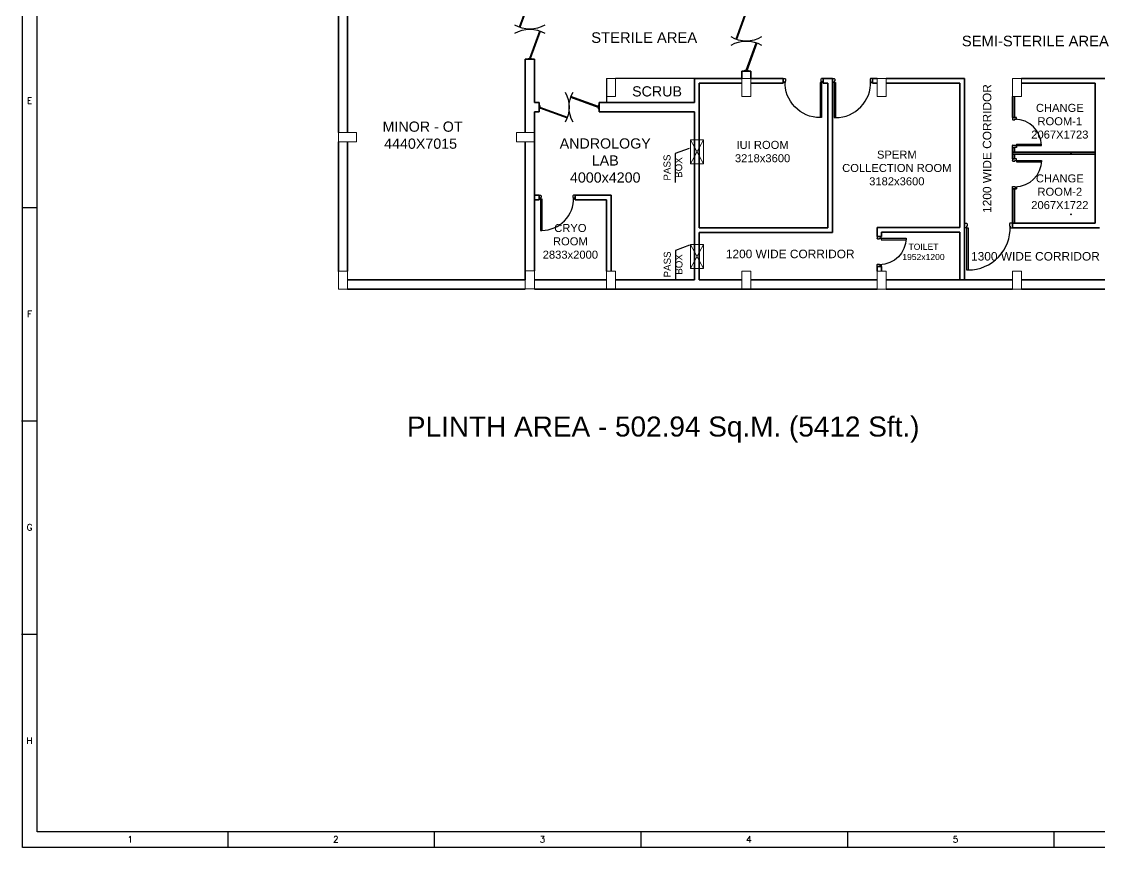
# Model space of a CAD drawing. Extents: x 2733443 to 3206532, y -1516114 to -1264405.
# Drawn here: x 3144586 to 3171525, y -1336456 to -1315820 of the extents above; entities that cross this region are included whole.
import ezdxf
from ezdxf.enums import TextEntityAlignment as Align

# ---------------------------------------------------------------- set-up
doc = ezdxf.new("R2010")
doc.units = 0
doc.header["$MEASUREMENT"] = 0
doc.linetypes.add('1', pattern=[0, 0, 0])
doc.layers.get('0').update_dxf_attribs({"color": 250, "linetype": '1'})
for name, color, linetype, lineweight in [('Column', 162, 'Continuous', 13), ('WALL', 7, '1', 35), ('WIN', 151, 'Continuous', 9)]:
    doc.layers.add(name, color=color, linetype=linetype, lineweight=lineweight)
for name, color, linetype in [('DOOR', 40, 'Continuous'), ('furniture', 33, 'Continuous'), ('TEXT', 5, '1'), ('TITLE', 7, 'Continuous')]:
    doc.layers.add(name, color=color, linetype=linetype)
doc.styles.add('ARIAL', font='arial.ttf')
doc.styles.add('ROMANS', font='romans.shx')
doc.dimstyles.new('TEXT', dxfattribs={"dimscale": 0, "dimtxt": 500, "dimasz": 100, "dimexe": 75, "dimexo": 100, "dimgap": 50, "dimtad": 0, "dimdec": 0, "dimzin": 0, "dimdsep": 46, "dimtxsty": 'ARIAL', "dimblk": 'OBLIQUE', "dimcen": 0.09, "dimdle": 100, "dimclrd": 256, "dimclre": 256, "dimclrt": 6, "dimadec": 0, "dimazin": 0, "dimtfac": 1, "dimtdec": 0, "dimtofl": 0, "dimtmove": 2, "dimatfit": 3, "dimfxl": 1, "dimfrac": 2, "dimtolj": 1, "dimtzin": 0, "dimarcsym": 0})

# ---------------------------------------------------------------- blocks, each defined once
blk = doc.blocks.new('_Oblique')
at = {"color": 0, "linetype": 'ByBlock', "lineweight": -2}
blk.add_line((-0.5, -0.5), (0.5, 0.5), dxfattribs=at)
blk = doc.blocks.new('A$C1BA14061')
at = {"layer": 'TITLE', "color": 7}
for p, q in [((0, -140464), (0, 0)), ((203982, -140464), (0, -140464))]:
    blk.add_line(p, q, dxfattribs=at)
at = {"layer": 'TITLE'}
for p, q in [((1204, -139174), (1204, -1290)), ((202692, -139174), (1204, -139174))]:
    blk.add_line(p, q, dxfattribs=at)
at = {"layer": 'TITLE', "color": 0}
for p, q in [((0, -87790), (1204, -87790)), ((-86, -105348), (1204, -105348)), ((-86, -122906), (1204, -122906)), ((16920, -140464), (16920, -139174)), ((33925, -140464), (33925, -139174)), ((50931, -140464), (50931, -139174)), ((67937, -140464), (67937, -139174)), ((84942, -140464), (84942, -139174))]:
    blk.add_line(p, q, dxfattribs=at)
at = {"layer": 'TITLE', "color": 0, "style": 'ROMANS', "width": 1}
for s, p in [('E', (573, -78997)), ('F', (573, -96555)), ('G', (573, -114113)), ('H', (573, -131671)), ('1', (8852, -139799)), ('2', (25785, -139799)), ('3', (42791, -139799)), ('4', (59796, -139799)), ('5', (76802, -139799))]:
    blk.add_text(s, height=535, dxfattribs=at).set_placement(p, align=Align.MIDDLE)
blk = doc.blocks.new('Z$W@#5624')
at = {"layer": 'DOOR'}
for p, q in [((19, 470), (840, 769)), ((28, 446), (849, 745)), ((188, 518), (680, 697)), ((676, 709), (685, 685)), ((0, 400), (0, 499)), ((0, 499), (25, 499)), ((0, 400), (25, 400)), ((19, 470), (28, 446)), ((25, 400), (25, 499)), ((183, 529), (192, 506)), ((1770, 453), (949, 154)), ((1779, 429), (957, 130)), ((1610, 381), (1117, 202)), ((1614, 369), (1606, 393)), ((1779, 429), (1770, 453)), ((1798, 499), (1773, 499)), ((1773, 400), (1773, 499)), ((1798, 400), (1773, 400)), ((1798, 400), (1798, 499)), ((1113, 214), (1122, 190))]:
    blk.add_line(p, q, dxfattribs=at)
at = {"layer": 'DOOR', "color": 145}
for centre, start_param, end_param in [((0, 449), 2.617994, 3.665191), ((1798, 449), -0.523599, 0.523599)]:
    blk.add_ellipse(centre, major_axis=(-899, 0), ratio=1, start_param=start_param, end_param=end_param, dxfattribs=at)
blk = doc.blocks.new('A$C19B8274B')
at = {"layer": 'DOOR'}
for p, q in [((-45, 925), (-80, 925)), ((-80, 50), (-80, 925)), ((-45, 50), (-45, 925)), ((-45, 50), (-80, 50)), ((-955, -50), (-955, -47.5)), ((-940, -35), (-942.5, -35)), ((-60, -35), (-57.5, -35)), ((-45, -50), (-45, -47.5))]:
    blk.add_line(p, q, dxfattribs=at)
for points in [[(-940, 15), (-955, 15), (-955, 50), (-1000, 50), (-1000, -50), (-955, -50)], [(-940, -35), (-940, 15)], [(-60, 15), (-45, 15), (-45, 50), (0, 50), (0, -50), (-45, -50)], [(-60, -35), (-60, 15)]]:
    blk.add_lwpolyline(points, dxfattribs=at)
at = {"layer": 'DOOR', "color": 145}
blk.add_arc((-80, 50), 875, 90, 182.29244, dxfattribs=at)
at = {"layer": 'DOOR'}
for centre, start, end in [((-955, -35), 270, 0), ((-45, -35), 180, 270)]:
    blk.add_arc(centre, 12.5, start, end, dxfattribs=at)
blk = doc.blocks.new('750')
at = {"layer": 'DOOR'}
for p, q in [((-50, 705), (-47.5, 705)), ((-35, 690), (-35, 692.5)), ((-50, 45), (-47.5, 45)), ((-35, 60), (-35, 57.5)), ((50, 45), (50, 80)), ((50, 80), (675, 80)), ((50, 45), (675, 45)), ((675, 45), (675, 80))]:
    blk.add_line(p, q, dxfattribs=at)
for points in [[(15, 690), (15, 705), (50, 705), (50, 750), (-50, 750), (-50, 705)], [(-35, 690), (15, 690)], [(15, 60), (15, 45), (50, 45), (50, 0), (-50, 0), (-50, 45)], [(-35, 60), (15, 60)]]:
    blk.add_lwpolyline(points, dxfattribs=at)
for centre, start, end in [((-35, 705), 180, 270), ((-35, 45), 90, 180)]:
    blk.add_arc(centre, 12.5, start, end, dxfattribs=at)
at = {"layer": 'DOOR', "color": 145}
blk.add_arc((15, 45), 660, 0, 90, dxfattribs=at)

msp = doc.modelspace()

# ---------------------------------------------------------------- linework, layer by layer
at = {"layer": 'Column', "color": 3}
for points in [[(3159203.5688, -1317245.4394), (3159433.5688, -1317245.4394), (3159433.5688, -1317695.4394), (3159203.5688, -1317695.4394)], [(3162585.2355, -1317245.4394), (3162815.2355, -1317245.4394), (3162815.2355, -1317695.4394), (3162585.2355, -1317695.4394)], [(3165966.9022, -1317245.4394), (3166196.9022, -1317245.4394), (3166196.9022, -1317695.4394), (3165966.9022, -1317695.4394)], [(3169348.5688, -1317245.4394), (3169578.5688, -1317245.4394), (3169578.5688, -1317695.4394), (3169348.5688, -1317695.4394)], [(3152953.6529, -1318595.4394), (3152953.6529, -1318825.4394), (3152503.6529, -1318825.4394), (3152503.6529, -1318595.4394)], [(3157403.5688, -1318595.4394), (3157403.5688, -1318825.4394), (3156953.5688, -1318825.4394), (3156953.5688, -1318595.4394)], [(3152503.6529, -1322055.4394), (3152733.6529, -1322055.4394), (3152733.6529, -1322505.4394), (3152503.6529, -1322505.4394)], [(3157173.5688, -1322050.4394), (3157403.5688, -1322050.4394), (3157403.5688, -1322500.4394), (3157173.5688, -1322500.4394)], [(3159203.5688, -1322055.4394), (3159433.5688, -1322055.4394), (3159433.5688, -1322505.4394), (3159203.5688, -1322505.4394)], [(3162585.2355, -1322055.4394), (3162815.2355, -1322055.4394), (3162815.2355, -1322505.4394), (3162585.2355, -1322505.4394)], [(3165966.9022, -1322055.4394), (3166196.9022, -1322055.4394), (3166196.9022, -1322505.4394), (3165966.9022, -1322505.4394)], [(3169578.5688, -1322055.4394), (3169348.5688, -1322055.4394), (3169348.5688, -1322505.4394), (3169578.5688, -1322505.4394)]]:
    msp.add_lwpolyline(points, close=True, dxfattribs=at)
at = {"layer": 'furniture', "linetype": 'Continuous'}
for p, q in [((3159203.5688, -1317245.4394), (3159203.5688, -1317845.4394)), ((3161403.7405, -1317245.4394), (3159433.5688, -1317245.4394))]:
    msp.add_line(p, q, dxfattribs=at)
at = {"layer": 'WALL'}
for p, q in [((3152503.6529, -1315260.4394), (3152503.6529, -1318595.4394)), ((3152733.6529, -1315260.4394), (3152733.6529, -1318595.4394)), ((3157173.5688, -1316760.4394), (3157173.5688, -1318595.4394)), ((3157403.5688, -1316760.4394), (3157403.5688, -1317845.4394)), ((3161403.7405, -1317245.4394), (3161403.7405, -1317845.4394)), ((3161403.7405, -1317245.4394), (3162585.2355, -1317245.4394)), ((3162585.2355, -1317245.4394), (3162585.2355, -1317055.7677)), ((3162815.2355, -1317245.4394), (3162815.2355, -1317055.7677)), ((3163621.9022, -1317245.4394), (3162815.2355, -1317245.4394)), ((3163621.9022, -1317360.4394), (3163621.9022, -1317245.4394)), ((3164736.9022, -1317245.4394), (3164621.9022, -1317245.4394)), ((3164621.9022, -1317245.4394), (3164621.9022, -1317360.4394)), ((3164851.9022, -1317245.4394), (3164736.9022, -1317245.4394)), ((3165966.9022, -1317245.4394), (3165851.9022, -1317245.4394)), ((3168148.9022, -1317245.4394), (3166196.9022, -1317245.4394)), ((3168148.9022, -1317245.4394), (3168148.9022, -1317360.4394)), ((3169578.5688, -1317245.4394), (3172727.5385, -1317245.4394)), ((3161518.7405, -1317475.4394), (3161518.7405, -1317360.4394)), ((3161518.7405, -1317360.4394), (3162585.2355, -1317360.4394)), ((3161518.7405, -1317475.4394), (3161518.7405, -1320160.4394)), ((3163621.9022, -1317360.4394), (3162815.2355, -1317360.4394)), ((3164621.9022, -1317360.4394), (3164736.9022, -1317360.4394)), ((3164736.9022, -1317360.4394), (3164736.9022, -1317475.4394)), ((3164736.9022, -1317475.4394), (3164736.9022, -1320975.4394)), ((3164851.9022, -1317360.4394), (3164851.9022, -1317475.4394)), ((3164851.9022, -1317475.4394), (3164851.9022, -1320975.4394)), ((3165966.9022, -1317360.4394), (3165851.9022, -1317360.4394)), ((3168033.9022, -1317360.4394), (3166196.9022, -1317360.4394)), ((3168033.9022, -1317360.4394), (3168033.9022, -1320965.4394)), ((3168148.5688, -1317360.4394), (3168148.5688, -1317475.3735)), ((3168148.5688, -1317475.3735), (3168148.5688, -1319138.7068)), ((3169578.5688, -1317360.4394), (3171415.2355, -1317360.4394)), ((3171415.2355, -1317360.4394), (3171415.2355, -1320855.4394)), ((3157518.5688, -1317845.4394), (3157403.5688, -1317845.4394)), ((3161403.7405, -1317845.4394), (3159018.5688, -1317845.4394)), ((3169348.5688, -1317695.4394), (3169348.5688, -1318215.248)), ((3169398.5688, -1317695.4394), (3169398.5688, -1318215.248)), ((3157518.5688, -1318075.4394), (3157403.5688, -1318075.4394)), ((3157403.5688, -1318075.4394), (3157403.5688, -1322050.4394)), ((3161403.7405, -1318075.4394), (3159018.5688, -1318075.4394)), ((3161403.7405, -1318075.4394), (3161403.7405, -1320390.1706)), ((3169348.5688, -1318215.248), (3169398.5688, -1318215.248)), ((3152503.6529, -1318825.4394), (3152503.6529, -1322065.1234)), ((3152733.6529, -1318825.4394), (3152733.6529, -1322055.4394)), ((3157173.5688, -1318825.4394), (3157173.5688, -1322275.4394)), ((3168148.5688, -1319138.7068), (3168148.5688, -1320777.0401)), ((3169348.5688, -1318965.248), (3169348.5688, -1319248.7068)), ((3169398.9022, -1318965.3139), (3169348.5688, -1318965.3139)), ((3171415.2355, -1319083.7728), (3169348.5688, -1319083.7728)), ((3171415.2355, -1319133.7728), (3169348.5688, -1319133.7728)), ((3169398.5688, -1318965.248), (3169398.5688, -1319083.7728)), ((3169398.5688, -1319133.7728), (3169398.5688, -1319248.7068)), ((3169398.9022, -1319248.7068), (3169348.5688, -1319248.7068)), ((3169348.5688, -1319998.7728), (3169348.5688, -1320855.4394)), ((3169398.5688, -1319998.7728), (3169398.5688, -1320855.4394)), ((3157403.5688, -1320160.4394), (3157518.5688, -1320160.4394)), ((3157518.5688, -1320160.4394), (3157518.5688, -1320275.4394)), ((3158418.5688, -1320160.4394), (3159318.5688, -1320160.4394)), ((3158418.5688, -1320160.4394), (3158418.5688, -1320275.4394)), ((3159318.5688, -1320160.4394), (3159318.5688, -1322055.4394)), ((3161518.7405, -1320160.4394), (3161518.7405, -1320975.4394)), ((3157403.5688, -1320275.4394), (3157518.5688, -1320275.4394)), ((3158418.5688, -1320275.4394), (3159203.5688, -1320275.4394)), ((3159203.5688, -1320275.4394), (3159203.5688, -1322055.4394)), ((3161403.7405, -1320390.1706), (3161403.7405, -1321390.1706)), ((3168148.9022, -1320777.0401), (3168148.5688, -1322275.4394)), ((3164736.9022, -1320975.4394), (3161518.7405, -1320975.4394)), ((3164851.9022, -1320975.4394), (3164851.9022, -1321090.4394)), ((3165966.9022, -1320975.4394), (3165966.9022, -1320965.4394)), ((3165966.9022, -1320965.4394), (3168033.9022, -1320965.4394)), ((3165966.9022, -1320975.4394), (3165966.9022, -1321190.4394)), ((3168033.9022, -1321080.4394), (3166081.9022, -1321080.4394)), ((3166081.9022, -1321190.4394), (3166081.9022, -1321080.4394)), ((3168033.9022, -1321080.4394), (3168033.9022, -1322275.4394)), ((3171415.2355, -1320855.4394), (3169348.2355, -1320855.4394)), ((3169348.2355, -1320855.4394), (3169348.2355, -1320970.4394)), ((3171530.2355, -1320970.4394), (3169348.2355, -1320970.4394)), ((3164851.9022, -1321090.4394), (3161518.7405, -1321090.4394)), ((3161518.7405, -1321090.4394), (3161518.7405, -1321390.1706)), ((3165966.9022, -1321190.4394), (3166081.9022, -1321190.4394)), ((3161403.7405, -1321390.1706), (3161403.7405, -1322275.4394)), ((3161518.7405, -1321390.1706), (3161518.7405, -1322275.4394)), ((3165966.9022, -1322055.4394), (3165966.9022, -1321940.4394)), ((3165966.9022, -1321940.4394), (3166081.9022, -1321940.4394)), ((3166081.9022, -1321940.4394), (3166081.9022, -1322055.4394)), ((3152733.6529, -1322275.4394), (3157173.5688, -1322275.4394)), ((3159203.5688, -1322275.4394), (3157403.5688, -1322275.4394)), ((3161403.7405, -1322275.4394), (3159433.5688, -1322275.4394)), ((3162585.2355, -1322275.4394), (3161518.7405, -1322275.4394)), ((3164466.9022, -1322275.4394), (3162815.2355, -1322275.4394)), ((3165966.9022, -1322275.4394), (3164466.9022, -1322275.4394)), ((3169348.5688, -1322275.4394), (3166196.9022, -1322275.4394)), ((3171415.2355, -1322275.4394), (3169578.5688, -1322275.4394)), ((3173817.7305, -1322275.4394), (3171415.2355, -1322275.4394)), ((3152733.6529, -1322505.4394), (3157173.5688, -1322505.4394)), ((3165966.9022, -1322505.4394), (3157403.5688, -1322505.4394)), ((3165966.9022, -1322505.4394), (3159433.5688, -1322505.4394)), ((3169348.5688, -1322505.4394), (3166196.9022, -1322505.4394)), ((3169578.5688, -1322505.4394), (3173817.7305, -1322505.4394))]:
    msp.add_line(p, q, dxfattribs=at)
at = {"layer": 'WALL', "linetype": 'ByBlock'}
for p, q in [((3157173.5688, -1316760.4394), (3157403.5688, -1316760.4394)), ((3162585.2355, -1317055.7677), (3162815.2355, -1317055.7677)), ((3164851.9022, -1317475.4394), (3164851.9022, -1317245.4394)), ((3165851.9022, -1317245.4394), (3165851.9022, -1317360.4394)), ((3157518.5688, -1317845.4394), (3157518.5688, -1318075.4394)), ((3159018.5688, -1318075.4394), (3159018.5688, -1317845.4394)), ((3169348.5688, -1318215.248), (3169448.5688, -1318215.248)), ((3169348.5688, -1319998.7728), (3169448.5688, -1319998.7728))]:
    msp.add_line(p, q, dxfattribs=at)
at = {"layer": 'WALL'}
for p in [(3170817.0059, -1319108.7728), (3170817.0059, -1320637.1061)]:
    msp.add_point(p, dxfattribs=at)
at = {"layer": 'WIN', "color": 8, "linetype": 'Continuous'}
for p, q in [((3161630.7817, -1319377.531), (3161300.7817, -1318778.3479)), ((3161300.7817, -1319377.531), (3161630.7817, -1318778.3479)), ((3161630.7817, -1321986.8865), (3161300.7817, -1321387.7034)), ((3161300.7817, -1321986.8865), (3161630.7817, -1321387.7034))]:
    msp.add_line(p, q, dxfattribs=at)
at = {"layer": 'WIN', "linetype": 'Continuous'}
for points in [[(3161300.7817, -1319377.531), (3161630.7817, -1319377.531), (3161630.7817, -1318778.3479), (3161300.7817, -1318778.3479)], [(3161300.7817, -1321986.8865), (3161630.7817, -1321986.8865), (3161630.7817, -1321387.7034), (3161300.7817, -1321387.7034)]]:
    msp.add_lwpolyline(points, close=True, dxfattribs=at)

# ---------------------------------------------------------------- block references
at = {"layer": 'DOOR', "linetype": 'Continuous'}
for name, p, xscale, yscale, zscale, rotation in [('Z$W@#5624', (3156913.5688, -1316760.4394), -0.8343726266175508, 0.8343726266175508, 0.8343726257153321, 270), ('Z$W@#5624', (3162325.2355, -1317055.7677), -0.8343726266175508, 0.8343726266175508, 0.8343726257153321, 270), ('Z$W@#5624', (3157518.5688, -1317585.4394), -0.8343726266175508, 0.8343726266175508, 0.8343726257153321, 180), ('A$C19B8274B', (3157518.5688, -1320205.4394), 0.9, 0.9, 0.9, 180.0000000000157), ('A$C19B8274B', (3168148.2355, -1320915.4394), 1.2, 1.2, 1.2, 180)]:
    msp.add_blockref(name, p, dxfattribs=dict(at, xscale=xscale, yscale=yscale, zscale=zscale, rotation=rotation))
at = {"layer": 'DOOR', "linetype": 'Continuous', "xscale": -1, "rotation": 180}
msp.add_blockref('A$C19B8274B', (3164621.9022, -1317295.4394), dxfattribs=at)
at = {"layer": 'DOOR', "linetype": 'Continuous', "rotation": 180.0000000000157}
msp.add_blockref('A$C19B8274B', (3164851.9022, -1317295.4394), dxfattribs=at)
at = {"layer": 'DOOR'}
msp.add_blockref('750', (3169398.5688, -1318965.248), dxfattribs=at)
at = {"layer": 'DOOR', "xscale": -1, "rotation": 180}
for p in [(3169398.5688, -1319248.7728), (3166016.9022, -1321190.4394)]:
    msp.add_blockref('750', p, dxfattribs=at)
at = {"layer": 'TITLE', "xscale": 0.3035552556082519, "yscale": 0.3035553943041123, "zscale": 0.3035553665695551}
msp.add_blockref('A$C1BA14061', (3144611.978, -1293817.618), dxfattribs=at)

# ---------------------------------------------------------------- texts
at = {"layer": 'TEXT', "style": 'ARIAL'}
msp.add_text('1200 WIDE CORRIDOR', height=212.5, rotation=90, dxfattribs=at).set_placement((3168886.6681, -1318992.7003), align=Align.BOTTOM_CENTER)
for s, p in [('1200 WIDE CORRIDOR', (3163796.1257, -1321796.3368)), ('1300 WIDE CORRIDOR', (3169924.8779, -1321855.1262))]:
    msp.add_text(s, height=212.5, dxfattribs=at).set_placement(p, align=Align.BOTTOM_CENTER)
at = {"layer": 'TEXT', "attachment_point": 5, "style": 'ARIAL'}
for s, insert, char_height, width in [('SCRUB', (3160467.8298, -1317565.6839), 255, 1342.043575), ('CHANGE\\PROOM-1\\P2067X1723', (3170534.6195, -1318311.6323), 200, 1786.825377), (' MINOR - OT\\P4440X7015', (3154558.7387, -1318659.9866), 255, 2454.157572), ('ANDROLOGY LAB \\P4000x4200', (3159173.1352, -1319292.6082), 255, 2711.592769), ('IUI ROOM 3218x3600', (3163105.9643, -1319069.5954), 200, 2091.40159), ('SPERM COLLECTION ROOM 3182x3600', (3166460.9518, -1319479.171), 200, 2732.422793), ('CHANGE\\PROOM-2\\P2067X1722', (3170534.6195, -1320073.3871), 200, 1786.825377), ('CRYO ROOM 2833x2000', (3158301.8311, -1321312.2491), 200, 1690.328156), ('TOILET\\P1952x1200', (3167126.6941, -1321575.8593), 153, 1626.955662), ('PLINTH AREA - 502.94 Sq.M. (5412 Sft.)', (3160622.076, -1326014.2981), 500, 16142.689333)]:
    msp.add_mtext(s, dxfattribs=dict(at, insert=insert, char_height=char_height, width=width))
at = {"layer": 'TEXT', "linetype": 'Continuous', "char_height": 175, "width": 1149.249659, "attachment_point": 5, "rotation": 90, "style": 'ARIAL'}
for insert in [(3160864.1664, -1319467.7373, -101230.7692), (3160871.6378, -1321888.6989, -101230.7692)]:
    msp.add_mtext('PASS BOX', dxfattribs=dict(at, insert=insert))
at = {"layer": 'WALL', "color": 7, "linetype": 'Continuous', "char_height": 264.49632, "width": 5098.697886, "attachment_point": 5, "style": 'ARIAL'}
for s, insert in [('\\pxt17; STERILE AREA', (3160095.896, -1316221.7818)), ('\\pxt17; SEMI-STERILE AREA', (3169871.2942, -1316307.3183))]:
    msp.add_mtext(s, dxfattribs=dict(at, insert=insert))

# ---------------------------------------------------------------- leaders
at = {"layer": 'WIN', "color": 8, "linetype": 'Continuous'}
for points in [[(3161274.2705, -1318989.8622, -101230.7692), (3160921.41, -1319119.2672, -101230.7692), (3160921.41, -1319837.0344, -101230.7692)], [(3161281.7419, -1321410.8238, -101230.7692), (3160928.8813, -1321540.2288, -101230.7692), (3160928.8813, -1322257.9961, -101230.7692)]]:
    msp.add_leader(points, dimstyle='TEXT', override={"dimscale": 1, "dimtxt": 200, "dimasz": 50, "dimfxl": 0.18}, dxfattribs=at)

doc.saveas('drawing.dxf')
